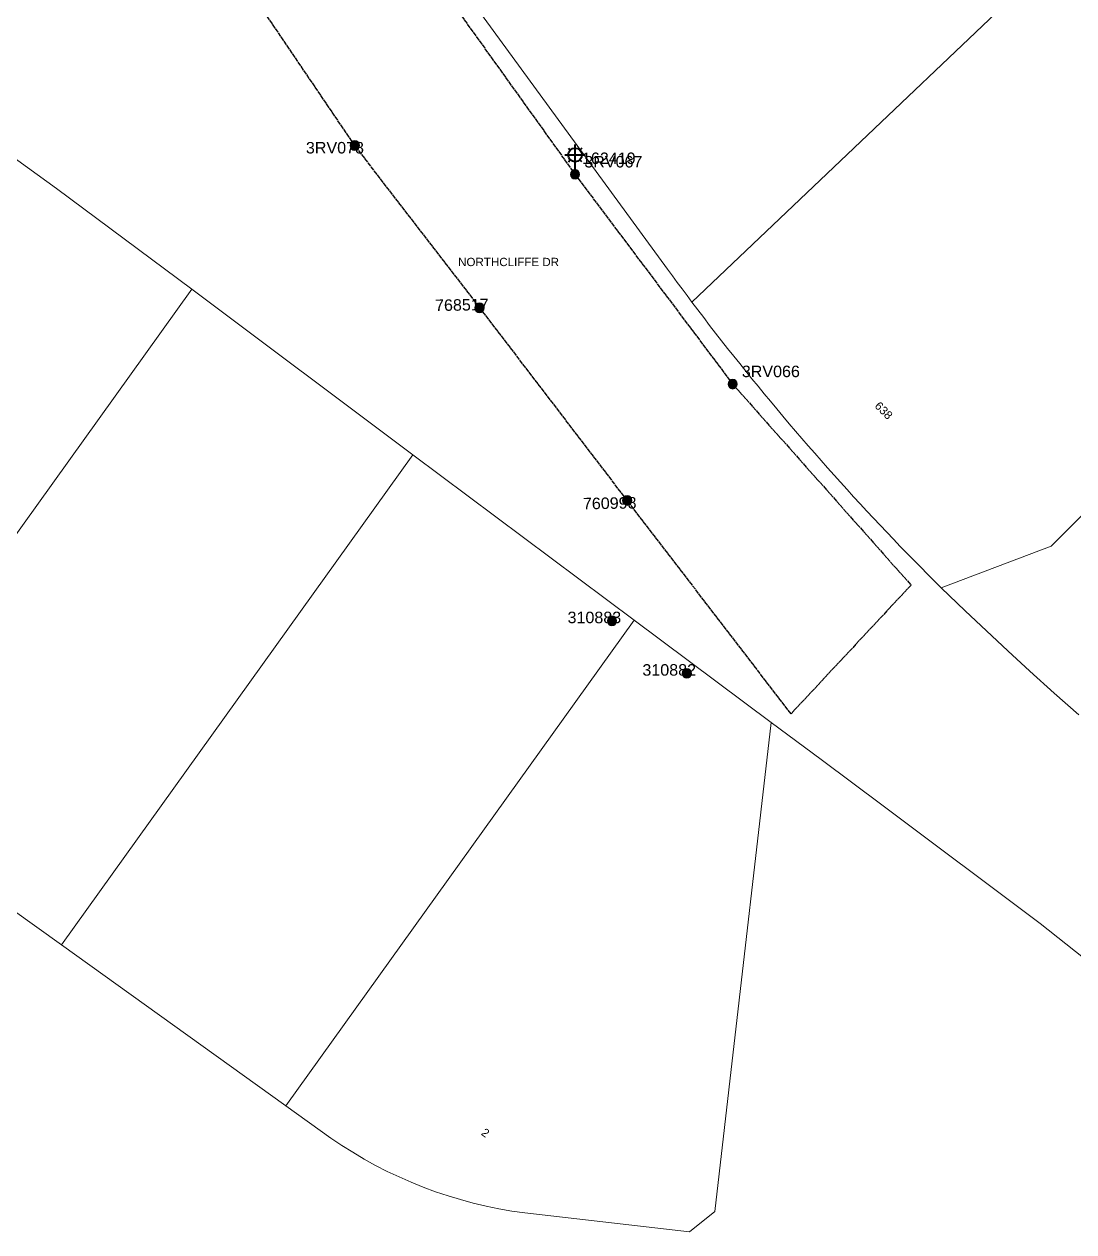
# Model space of a CAD drawing. Header units: metres. Extents: x 298818 to 303434, y 6182670 to 6184902.
# Drawn here: x 300400.3 to 300628.4, y 6183306.6 to 6183569 of the extents above; entities that cross this region are included whole.
import ezdxf
from ezdxf.enums import TextEntityAlignment as Align

# ---------------------------------------------------------------- set-up
doc = ezdxf.new("R2010")
doc.units = ezdxf.units.M
doc.linetypes.add('Cable Exist OH', pattern=[1, 1, 0])
doc.layers.get('0').update_dxf_attribs({"color": 6})
for name, color, linetype, lineweight in [('Cadastre Buildings_SP_EXT', 9, 'Continuous', 5), ('Cadastre Land Parcels_SP_EXT', 9, 'Continuous', 5), ('Cadastre Roads_SP_EXT', 9, 'Continuous', 5)]:
    doc.layers.add(name, color=color, linetype=linetype, lineweight=lineweight)
for name, color, linetype in [('Equip_SP_SL_EXT', 7, 'Continuous'), ('Mains_HV_EXT', 7, 'Continuous'), ('Mains_SL_EXT', 7, 'Continuous'), ('SupportsOH_SP_TR_HV_LV_SL_EXT', 7, 'Continuous')]:
    doc.layers.add(name, color=color, linetype=linetype)
doc.styles.add('iecARIAL', font='arial.ttf', dxfattribs={"height": 2})
doc.styles.add('POLE_LABEL', font='arial.ttf')
doc.styles.get("Standard").update_dxf_attribs({"font": 'arial.ttf'})

# ---------------------------------------------------------------- blocks, each defined once
blk = doc.blocks.new('SL_LANTERN_EXT')
at = {"lineweight": 40}
for p, q in [((-1.46, 5.68), (-1.06, 5.28)), ((0, 1.97), (0, 6.47)), ((1.46, 5.68), (1.06, 5.28)), ((-2.25, 4.22), (2.25, 4.22)), ((-1.46, 2.76), (-1.06, 3.16)), ((0, 0), (0, 2.72)), ((1.46, 2.76), (1.06, 3.16))]:
    blk.add_line(p, q, dxfattribs=at)
blk.add_circle((0, 4.22), 1.5, dxfattribs=at)
at = {"style": 'iecARIAL', "flags": 8}
blk.add_attdef('ASSET_NUM', (1.5, 1.5), '', height=2.5, dxfattribs=at)
for tag, p, height, flags in [('OPERATING_VOLTAGE', (0.98, -1.65), 0.2, 9), ('ORIENTATION', (0.98, -1.85), 0.2, 9), ('OWNED_BY', (0.98, -2.05), 0.2, 9), ('STATE', (0.98, -2.25), 0.2, 9), ('CONSTRUCTED_VOLTAGE', (0.98, -0.65), 0.2, 9), ('CONTROL_TYPE', (0.98, -0.85), 0.2, 9), ('LANTERN_PURPOSE', (0.98, -1.05), 0.2, 9), ('LANTERN_TYPE', (0.98, -1.25), 0.2, 9), ('NO_PHASES', (0.98, -1.45), 0.2, 9), ('USAGE', (0.98, -2.45), 0.2, 9), ('CEXIST', (0.98, -2.65), 0.2, 9), ('LNUMBER', (2.18, -3.25), 2.5, 8), ('CNEW', (0.98, -2.85), 0.2, 9), ('CNUMBER', (0.98, -3.05), 0.2, 9), ('CREMOVE', (0.98, -3.25), 0.2, 9), ('CREPLACE', (0.98, -3.45), 0.2, 9), ('LKINGHEIGHT', (0.98, -3.65), 0.2, 9), ('LBRACKET', (0.98, -3.85), 0.2, 9), ('LBRACKETVOCAB', (0.98, -4.05), 0.2, 9), ('LCATEGORY', (0.98, -4.25), 0.2, 9), ('LCHARGE1', (0.98, -4.45), 0.2, 9), ('LCHARGE1PERCENT', (0.98, -4.65), 0.2, 9), ('LCHARGE2', (0.98, -4.85), 0.2, 9), ('LCHARGE2PERCENT', (0.98, -5.05), 0.2, 9), ('LCHARGE3', (0.98, -5.25), 0.2, 9), ('LCHARGE3PERCENT', (0.98, -5.45), 0.2, 9), ('LEXIST', (0.98, -5.65), 0.2, 9), ('LLAMP', (0.98, -5.85), 0.2, 9), ('LLAMPVOCAB', (0.98, -6.05), 0.2, 9), ('LMAST', (0.98, -6.25), 0.2, 9), ('LMASTVOCAB', (0.98, -6.45), 0.2, 9), ('LNEW', (0.98, -6.65), 0.2, 9), ('LANTNUMBER', (0.98, -6.85), 0.2, 9), ('LOUTREACH', (0.98, -7.25), 0.2, 9), ('LOUTREACHVOCAB', (0.98, -7.45), 0.2, 9), ('LRATECODE', (0.98, -7.65), 0.2, 9), ('LREMOVE', (0.98, -7.85), 0.2, 9), ('LREPLACE', (0.98, -8.05), 0.2, 9), ('STREETNAME', (0.98, -9.25), 0.2, 9), ('SUBURB', (0.98, -9.45), 0.2, 1), ('LTYPE', (0.98, -8.25), 0.2, 9), ('LTYPEVOCAB', (0.98, -8.45), 0.2, 9), ('LEGEND', (0.98, -8.65), 0.2, 9), ('LOCATION', (0.98, -8.85), 0.2, 9), ('NOTES', (0.98, -9.05), 0.2, 9)]:
    blk.add_attdef(tag, p, '', height=height, dxfattribs=dict(flags=flags))
blk = doc.blocks.new('POLE_EXT')
blk.add_hatch(color=256).paths.add_polyline_path([(-1, 0, 1), (1, 0, 1)])
blk.add_lwpolyline([(-1, 0, 1), (1, 0, 1)], format="xyb", close=True)
for tag, height, flags, p in [('pNumber', 2.5, 8, (-17.84, 2.07)), ('OWNED_BY', 0.2, 9, (1.35, -0.4)), ('SPECIAL_USE', 0.2, 9, (1.35, -0.8)), ('STATE', 0.2, 9, (1.35, -1)), ('cLV', 0.2, 9, (1.35, -1.4)), ('hDepth', 0.2, 9, (1.35, -1.6)), ('hDia', 0.2, 9, (1.35, -1.8)), ('cHV', 0.2, 9, (1.35, -2)), ('PARENT', 0.2, 9, (1.35, -0.6)), ('USAGE', 0.2, 9, (1.35, -1.2)), ('LBRACKET', 0.2, 9, (1.35, -2.2)), ('LExisting', 0.2, 9, (1.35, -2.4)), ('LANTNUMBER', 0.2, 9, (1.35, -2.6)), ('cLinedev', 0.2, 9, (1.35, -3.4)), ('pExisting', 0.2, 9, (1.35, -3.8)), ('pFooting', 0.2, 9, (1.35, -4.4)), ('pNew', 0.2, 9, (1.35, -4.6)), ('pRelocate', 0.2, 9, (1.35, -5)), ('pRemove', 0.2, 9, (1.35, -5.2)), ('LOther', 0.2, 9, (1.35, -2.8)), ('LRemove', 0.2, 9, (1.35, -3)), ('LEGEND', 0.2, 9, (1.35, -3.2)), ('LOCATION', 0.2, 9, (1.35, -3.6)), ('PFNUMBER', 0.2, 9, (1.35, -4)), ('NEWPFNUMBER', 0.2, 9, (1.35, -4.2)), ('pReplace', 0.2, 9, (1.35, -5.4)), ('pStay', 0.2, 9, (1.35, -5.6)), ('pType', 0.2, 9, (1.35, -5.8)), ('cspan', 0.2, 9, (1.35, -6)), ('STREETNAME', 0.2, 9, (1.35, -6.2)), ('SUBURB', 0.2, 9, (1.35, -6.4)), ('OPERATED_BY', 0.2, 9, (1.36, -7.01)), ('NOTES', 0.2, 9, (1.35, -6.6)), ('MAINTAINED_BY', 0.2, 9, (1.36, -6.81))]:
    blk.add_attdef(tag, text='', height=height, dxfattribs=dict(flags=flags)).set_placement(p, align=Align.MIDDLE_LEFT)
at = {"style": 'POLE_LABEL'}
for tag, height, flags, p in [('ASSET_NUM', 2.5, 8, (2, 2)), ('STRUCTURE_PLANT_NUMBER', 0.2, 9, (1.35, 0.03)), ('STREET_CODE', 0.2, 9, (1.35, -0.2))]:
    blk.add_attdef(tag, text='', height=height, dxfattribs=dict(at, flags=flags)).set_placement(p, align=Align.MIDDLE_LEFT)
at = {"flags": 1}
blk.add_attdef('Z', (1.35, -7.33), '', height=0.2, dxfattribs=at)

msp = doc.modelspace()

# ---------------------------------------------------------------- linework, layer by layer
at = {"layer": 'Cadastre Buildings_SP_EXT', "linetype": 'Continuous'}
for points in [[(300484.82, 6183475.44), (300436.75, 6183511.37), (300359.67, 6183403.87), (300408.45, 6183368.91), (300484.82, 6183475.44)], [(300532.89, 6183439.5), (300484.82, 6183475.44), (300408.45, 6183368.91), (300457.22, 6183333.95), (300532.89, 6183439.5)]]:
    msp.add_lwpolyline(points, close=True, dxfattribs=at)
at = {"layer": 'Cadastre Land Parcels_SP_EXT', "linetype": 'Continuous'}
for points in [[(300496.19, 6183576.01), (300540.13, 6183515.75), (300541.18, 6183514.31), (300542.24, 6183512.88), (300543.3, 6183511.44), (300544.37, 6183510.01), (300545.44, 6183508.58), (300646.72, 6183604.99)], [(300646.72, 6183604.99), (300545.44, 6183508.58), (300546.71, 6183506.9), (300548, 6183505.21), (300549.28, 6183503.54), (300550.58, 6183501.86), (300551.88, 6183500.2), (300553.18, 6183498.53), (300554.5, 6183496.87), (300555.81, 6183495.22), (300557.14, 6183493.57), (300558.47, 6183491.93), (300559.81, 6183490.29), (300561.15, 6183488.66), (300562.5, 6183487.03), (300563.85, 6183485.4), (300565.21, 6183483.78), (300566.58, 6183482.17), (300567.95, 6183480.56), (300569.33, 6183478.96), (300570.72, 6183477.36), (300572.11, 6183475.76), (300573.5, 6183474.18), (300574.9, 6183472.59), (300576.31, 6183471.01), (300577.72, 6183469.44), (300579.14, 6183467.87), (300580.57, 6183466.31), (300582, 6183464.75), (300583.44, 6183463.2), (300584.88, 6183461.65), (300586.33, 6183460.11), (300587.78, 6183458.58), (300589.24, 6183457.05), (300590.7, 6183455.52), (300592.17, 6183454), (300593.65, 6183452.49), (300595.13, 6183450.98), (300596.62, 6183449.47), (300598.11, 6183447.97), (300599.61, 6183446.48), (300623.46, 6183455.56), (300623.46, 6183455.56), (300706.01, 6183537.77)]]:
    msp.add_lwpolyline(points, dxfattribs=at)
for points in [[(300436.75, 6183511.37), (300407.4, 6183533.3), (300388.41, 6183546.94), (300347.77, 6183490.26), (300392.08, 6183458.5), (300355.2, 6183407.07), (300359.67, 6183403.87), (300436.75, 6183511.37)], [(300562.68, 6183417.25), (300532.89, 6183439.5), (300457.22, 6183333.95), (300466.98, 6183326.96), (300469.34, 6183325.37), (300471.75, 6183323.85), (300474.21, 6183322.4), (300476.7, 6183321.02), (300479.24, 6183319.72), (300481.82, 6183318.5), (300484.43, 6183317.36), (300487.07, 6183316.29), (300489.75, 6183315.3), (300492.45, 6183314.4), (300495.18, 6183313.57), (300497.93, 6183312.83), (300500.7, 6183312.17), (300503.5, 6183311.6), (300506.3, 6183311.1), (300509.12, 6183310.69), (300544.88, 6183306.57), (300550.42, 6183310.97), (300553.47, 6183337.4), (300562.68, 6183417.25)]]:
    msp.add_lwpolyline(points, close=True, dxfattribs=at)
at = {"layer": 'Cadastre Roads_SP_EXT', "linetype": 'Continuous'}
for points in [[(300629.51, 6183418.93), (300624.15, 6183423.62), (300618.85, 6183428.37), (300614.05, 6183432.81), (300604.77, 6183441.48), (300599.61, 6183446.48), (300598.11, 6183447.97), (300596.62, 6183449.47), (300595.13, 6183450.98), (300593.65, 6183452.49), (300592.17, 6183454), (300590.7, 6183455.52), (300589.24, 6183457.05), (300587.78, 6183458.58), (300586.33, 6183460.11), (300584.88, 6183461.65), (300583.44, 6183463.2), (300582, 6183464.75), (300580.57, 6183466.31), (300579.14, 6183467.87), (300577.72, 6183469.44), (300576.31, 6183471.01), (300574.9, 6183472.59), (300573.5, 6183474.18), (300572.11, 6183475.76), (300570.72, 6183477.36), (300569.33, 6183478.96), (300567.95, 6183480.56), (300566.58, 6183482.17), (300565.21, 6183483.78), (300563.85, 6183485.4), (300562.5, 6183487.03), (300561.15, 6183488.66), (300559.81, 6183490.29), (300558.47, 6183491.93), (300557.14, 6183493.57), (300555.81, 6183495.22), (300554.5, 6183496.87), (300553.18, 6183498.53), (300551.88, 6183500.2), (300550.58, 6183501.86), (300549.28, 6183503.54), (300548, 6183505.21), (300546.71, 6183506.9), (300545.44, 6183508.58), (300544.37, 6183510.01), (300543.3, 6183511.44), (300542.24, 6183512.88), (300541.18, 6183514.31), (300540.13, 6183515.75), (300496.19, 6183576.01)], [(300388.41, 6183546.94), (300407.4, 6183533.3), (300436.75, 6183511.37), (300484.82, 6183475.44), (300532.89, 6183439.5), (300562.67, 6183417.24), (300573.49, 6183409.18), (300586.98, 6183399.12), (300621.12, 6183373.59), (300630.52, 6183366.1)]]:
    msp.add_lwpolyline(points, dxfattribs=at)
at = {"layer": 'Mains_HV_EXT', "linetype": 'Cable Exist OH'}
msp.add_lwpolyline([(300566.96, 6183419.13), (300531.37, 6183465.5), (300499.18, 6183507.6), (300472.18, 6183542.63), (300443.84, 6183584.44), (300357.04, 6183752.25)], dxfattribs=at)
at = {"layer": 'Mains_SL_EXT', "linetype": 'Cable Exist OH'}
for points in [[(300487.65, 6183581.53), (300520.04, 6183536.34)], [(300520.04, 6183536.34), (300554.27, 6183490.78), (300593.04, 6183447.11)], [(300593.04, 6183447.11), (300566.96, 6183419.13)]]:
    msp.add_lwpolyline(points, dxfattribs=at)

# ---------------------------------------------------------------- block references
at = {"layer": 'Equip_SP_SL_EXT'}
ref = msp.add_blockref('SL_LANTERN_EXT', (300520.04, 6183536.34), dxfattribs=at)
ref.add_attrib('ASSET_NUM', '162419', dxfattribs={"layer": '0', "height": 2.5, "style": 'iecARIAL'}).set_placement((300521.54, 6183537.84), align=Align.BOTTOM_LEFT)
at = {"layer": 'SupportsOH_SP_TR_HV_LV_SL_EXT'}
ref = msp.add_blockref('POLE_EXT', (300472.18, 6183542.63), dxfattribs=at)
ref.add_attrib('ASSET_NUM', '3RV078', dxfattribs={"layer": '0', "height": 2.5, "style": 'POLE_LABEL'}).set_placement((300474.18, 6183543.38), align=Align.TOP_RIGHT)
ref = msp.add_blockref('POLE_EXT', (300520.04, 6183536.34), dxfattribs=at)
ref.add_attrib('ASSET_NUM', '3RV067', dxfattribs={"layer": '0', "height": 2.5, "style": 'POLE_LABEL'}).set_placement((300522.05, 6183537.09), align=Align.BOTTOM_LEFT)
ref = msp.add_blockref('POLE_EXT', (300499.27, 6183507.34), dxfattribs=at)
ref.add_attrib('ASSET_NUM', '768517', dxfattribs={"layer": '0', "height": 2.5, "rotation": 1, "style": 'POLE_LABEL'}).set_placement((300501.27, 6183508.09), align=Align.MIDDLE_RIGHT)
ref = msp.add_blockref('POLE_EXT', (300554.27, 6183490.78), dxfattribs=at)
ref.add_attrib('ASSET_NUM', '3RV066', dxfattribs={"layer": '0', "height": 2.5, "style": 'POLE_LABEL'}).set_placement((300556.27, 6183491.53), align=Align.BOTTOM_LEFT)
ref = msp.add_blockref('POLE_EXT', (300531.37, 6183465.5), dxfattribs=at)
ref.add_attrib('ASSET_NUM', '760998', dxfattribs={"layer": '0', "height": 2.5, "rotation": 1, "style": 'POLE_LABEL'}).set_placement((300533.37, 6183466.25), align=Align.TOP_RIGHT)
ref = msp.add_blockref('POLE_EXT', (300528.06, 6183439.32), dxfattribs=at)
ref.add_attrib('ASSET_NUM', '310883', dxfattribs={"layer": '0', "height": 2.5, "style": 'POLE_LABEL'}).set_placement((300530.06, 6183440.07), align=Align.MIDDLE_RIGHT)
ref = msp.add_blockref('POLE_EXT', (300544.32, 6183427.92), dxfattribs=at)
ref.add_attrib('ASSET_NUM', '310882', dxfattribs={"layer": '0', "height": 2.5, "style": 'POLE_LABEL'}).set_placement((300546.32, 6183428.67), align=Align.MIDDLE_RIGHT)

# ---------------------------------------------------------------- texts
at = {"layer": 'Cadastre Land Parcels_SP_EXT'}
for s, rotation, p in [('638', 315.0413, (300584.99, 6183485.88)), ('2', 324.5494, (300499.48, 6183327.77))]:
    msp.add_text(s, height=1.8, rotation=rotation, dxfattribs=at).set_placement(p)
at = {"layer": 'Cadastre Roads_SP_EXT'}
msp.add_text('NORTHCLIFFE DR', height=1.8, dxfattribs=at).set_placement((300494.63, 6183516.41))

doc.saveas('drawing.dxf')
